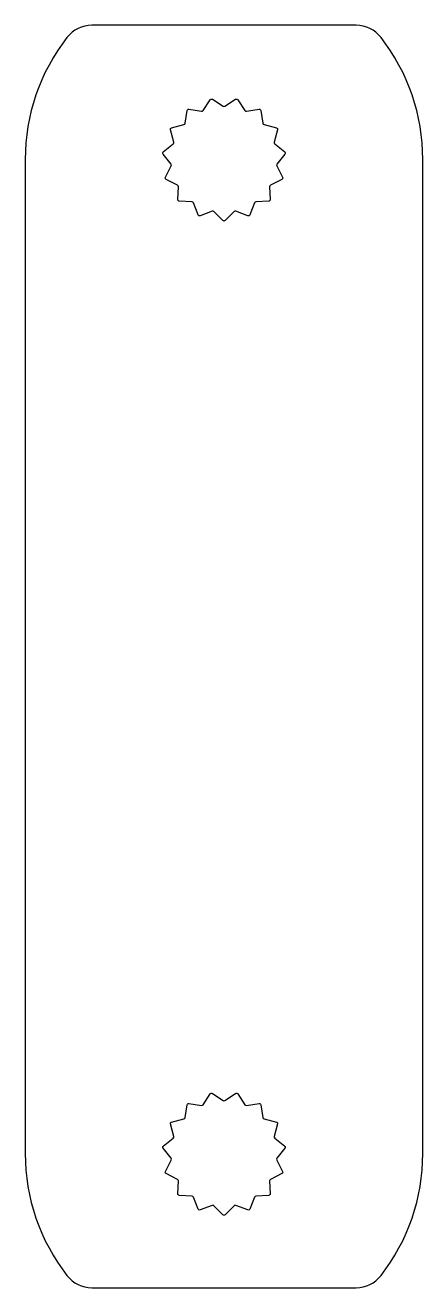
# Model space of a CAD drawing. Header units: millimetres. Extents: x -6.3 to 6.3, y -20 to 20.
import ezdxf

# ---------------------------------------------------------------- set-up
doc = ezdxf.new("R2010")
doc.units = ezdxf.units.MM
doc.layers.get('0').update_dxf_attribs({"linetype": 'CONTINUOUS'})

msp = doc.modelspace()

# ---------------------------------------------------------------- linework, layer by layer
for points in [[(4.187, -20, 0.231687), (4.977, -19.613, 0.166543), (6.3, -15.75), (6.3, 15.75, 0.166543), (4.977, 19.613, 0.231687), (4.187, 20), (-4.187, 20, 0.231687), (-4.977, 19.613, 0.166543), (-6.3, 15.75), (-6.3, -15.75, 0.166543), (-4.977, -19.613, 0.231687), (-4.187, -20)], [(-1.465, 14.478), (-1.444, 14.885, 0.296213), (-1.471, 14.932), (-1.834, 15.117, -0.414214), (-1.856, 15.184), (-1.671, 15.547, 0.296213), (-1.676, 15.601), (-1.933, 15.918, -0.414214), (-1.925, 15.988), (-1.609, 16.244, 0.296213), (-1.592, 16.296), (-1.697, 16.689, -0.414214), (-1.662, 16.75), (-1.269, 16.856, 0.296213), (-1.232, 16.896), (-1.169, 17.298, -0.414214), (-1.111, 17.34), (-0.709, 17.276, 0.296213), (-0.66, 17.298), (-0.438, 17.64, -0.414214), (-0.369, 17.655), (-0.027, 17.433, 0.296213), (0.027, 17.433), (0.369, 17.655, -0.414214), (0.438, 17.64), (0.66, 17.298, 0.296213), (0.709, 17.276), (1.111, 17.34, -0.414214), (1.169, 17.298), (1.232, 16.896, 0.296213), (1.269, 16.856), (1.662, 16.75, -0.414214), (1.697, 16.689), (1.592, 16.296, 0.296213), (1.609, 16.244), (1.925, 15.988, -0.414214), (1.933, 15.918), (1.676, 15.601, 0.296213), (1.671, 15.547), (1.856, 15.184, -0.414214), (1.834, 15.117), (1.471, 14.932, 0.296213), (1.444, 14.885), (1.465, 14.478, -0.414214), (1.418, 14.426), (1.011, 14.405, 0.296213), (0.967, 14.373), (0.821, 13.992, -0.414214), (0.757, 13.964), (0.377, 14.11, 0.296213), (0.323, 14.098), (0.035, 13.81, -0.414214), (-0.035, 13.81), (-0.323, 14.098, 0.296213), (-0.377, 14.11), (-0.757, 13.964, -0.414214), (-0.821, 13.992), (-0.967, 14.373, 0.296213), (-1.011, 14.405), (-1.418, 14.426, -0.414214)], [(-1.465, -17.022), (-1.444, -16.615, 0.296213), (-1.471, -16.568), (-1.834, -16.383, -0.414214), (-1.856, -16.316), (-1.671, -15.953, 0.296213), (-1.676, -15.899), (-1.933, -15.582, -0.414214), (-1.925, -15.512), (-1.609, -15.256, 0.296213), (-1.592, -15.204), (-1.697, -14.811, -0.414214), (-1.662, -14.75), (-1.269, -14.644, 0.296213), (-1.232, -14.604), (-1.169, -14.202, -0.414214), (-1.111, -14.16), (-0.709, -14.224, 0.296213), (-0.66, -14.202), (-0.438, -13.86, -0.414214), (-0.369, -13.845), (-0.027, -14.067, 0.296213), (0.027, -14.067), (0.369, -13.845, -0.414214), (0.438, -13.86), (0.66, -14.202, 0.296213), (0.709, -14.224), (1.111, -14.16, -0.414214), (1.169, -14.202), (1.232, -14.604, 0.296213), (1.269, -14.644), (1.662, -14.75, -0.414214), (1.697, -14.811), (1.592, -15.204, 0.296213), (1.609, -15.256), (1.925, -15.512, -0.414214), (1.933, -15.582), (1.676, -15.899, 0.296213), (1.671, -15.953), (1.856, -16.316, -0.414214), (1.834, -16.383), (1.471, -16.568, 0.296213), (1.444, -16.615), (1.465, -17.022, -0.414214), (1.418, -17.074), (1.011, -17.095, 0.296213), (0.967, -17.127), (0.821, -17.508, -0.414214), (0.757, -17.536), (0.377, -17.39, 0.296213), (0.323, -17.402), (0.035, -17.69, -0.414214), (-0.035, -17.69), (-0.323, -17.402, 0.296213), (-0.377, -17.39), (-0.757, -17.536, -0.414214), (-0.821, -17.508), (-0.967, -17.127, 0.296213), (-1.011, -17.095), (-1.418, -17.074, -0.414214)]]:
    msp.add_lwpolyline(points, format="xyb", close=True)

doc.saveas('drawing.dxf')
